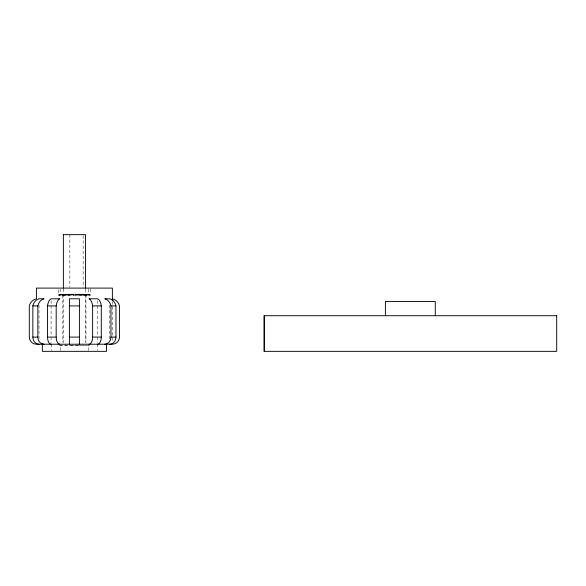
<?xml version="1.0" encoding="UTF-8"?>
<svg xmlns="http://www.w3.org/2000/svg" width="586" height="586" viewBox="0 0 586 586"><rect width="100%" height="100%" fill="white"/><g stroke="black" fill="none" stroke-linecap="round" stroke-linejoin="round"><path stroke-width="0.44" stroke-dasharray="2.93 2.2" d="M58.981 345.11L70.972 345.11M71.162 345.11L74.034 345.11M74.73 345.11L77.594 345.11M77.792 345.11L89.819 345.11M112.38 301.519L112.38 342.4M109.787 305.152L109.787 338.767M97.723 300.611L97.723 336.042M97.723 336.95L97.723 342.4M97.481 344.216L97.481 350.457M90.434 289.015L90.434 295.403L58.373 295.403L58.373 289.015M89.746 294.333L89.746 295.051M89.592 294.333L89.592 295.051M89.504 294.333L89.504 295.051M88.852 294.333L88.852 295.051M88.654 288.964L88.654 294.157L60.153 294.157L60.153 288.964M88.574 350.479L88.574 345.286L60.233 345.286L60.233 350.479M88.164 294.333L88.164 295.051M87.358 294.333L87.358 295.051M86.977 294.333L86.977 295.051M86.061 294.333L86.061 295.051M85.974 294.333L85.974 295.051M85.981 295.403L85.981 342.414M85.886 294.333L85.886 295.051M85.563 289.008L85.563 342.568M84.875 294.333L84.875 295.051M84.743 294.333L84.743 295.051M84.523 294.333L84.523 295.051M84.245 294.333L84.245 295.051M84.157 294.333L84.157 295.051M83.439 294.333L83.439 295.051M83.337 294.333L83.337 295.051M83.146 235.557L83.146 287.191M83.066 294.333L83.066 295.051M82.831 294.333L82.831 295.051M82.56 294.333L82.56 295.051M82.084 294.333L82.084 295.051M81.425 294.333L81.425 295.051M81.154 294.333L81.154 295.051M80.846 294.333L80.846 295.051M80.67 294.333L80.67 295.051M80.048 294.333L80.048 295.051M79.784 294.333L79.784 295.051M79.491 294.333L79.491 295.051M79.198 294.333L79.198 295.051M78.407 294.333L78.407 295.051M77.154 294.333L77.154 295.051M77.008 294.333L77.008 295.051M76.546 294.333L76.546 295.051M75.865 294.333L75.865 295.051M75.389 294.333L75.389 295.051M75.242 294.333L75.242 295.051M73.616 294.333L73.616 295.051M73.462 294.333L73.462 295.051M72.994 294.333L72.994 295.051M72.298 294.333L72.298 295.051M71.851 294.333L71.851 295.051M71.697 294.333L71.697 295.051M70.437 294.333L70.437 295.051M69.866 234.656L69.866 287.191M69.661 294.333L69.661 295.051M69.353 294.333L69.353 295.051M69.075 294.333L69.075 295.051M68.796 294.333L68.796 295.051M68.174 294.333L68.174 295.051M68.013 294.333L68.013 295.051M67.69 294.333L67.69 295.051M67.427 294.333L67.427 295.051M66.753 294.333L66.753 295.051M66.277 294.333L66.277 295.051M66.02 294.333L66.02 295.051M65.771 294.333L65.771 295.051M65.515 294.333L65.515 295.051M65.39 294.333L65.39 295.051M64.306 294.333L64.306 295.051M64.101 294.333L64.101 295.051M63.947 294.333L63.947 295.051M63.706 294.333L63.706 295.051M63.244 289.008L63.244 342.568M62.951 294.333L63.024 295.051M62.841 294.333L62.841 295.051M62.739 294.333L62.739 295.051M62.827 295.403L62.827 342.414M62.592 294.333L62.592 295.051M62.563 294.333L62.519 295.051M61.86 294.333L61.86 295.051M61.479 294.333L61.479 295.051M60.666 294.333L60.666 295.051M60.417 294.333L60.417 295.051M59.97 294.333L59.97 295.051M59.735 294.333L59.735 295.051M59.311 294.333L59.311 295.051M59.201 294.333L59.201 295.051M59.061 294.333L59.061 295.051M51.326 344.216L51.326 350.457M51.085 300.611L51.085 336.042M51.085 336.95L51.085 342.4M39.013 305.152L39.013 338.767M71.009 294.333L58.981 294.333L58.981 295.051L71.009 295.051L71.009 294.333M74.063 294.333L71.228 294.333L71.228 295.051L74.063 295.051L74.063 294.333M77.63 294.333L74.781 294.333L74.781 295.051L77.63 295.051L77.63 294.333M89.819 294.333L77.843 294.333L77.843 295.051L89.819 295.051L89.819 294.333M86.288 295.051L86.274 294.333L86.215 295.051M64.672 295.051L64.672 294.333L64.599 295.051"/><path stroke-width="0.88" d="M63.244 234.656L85.563 234.656L85.563 288.1M32.845 305.914L37.841 305.914A9.588 8.307 90 0 1 44.016 298.787L39.013 298.787A9.588 8.307 90 0 0 32.845 305.914L32.845 337.096A7.127 6.175 -90 0 0 39.013 344.216M47.525 305.914L56.183 305.914A9.588 4.791 -90 0 1 59.743 298.787L51.085 298.787A9.588 4.791 -90 0 0 47.525 305.914L47.525 337.096A7.127 3.56 90 0 0 51.085 344.216M69.404 305.914L79.403 305.914M101.283 305.914A9.588 4.791 -90 0 0 97.723 298.787L89.057 298.787A9.588 4.791 90 0 1 92.625 305.914L101.283 305.914L101.283 337.096A7.127 3.56 90 0 1 97.723 344.216M115.962 305.914A9.588 8.307 -90 0 0 109.787 298.787L104.791 298.787A9.588 8.307 -90 0 1 110.959 305.914L115.962 305.914L115.962 337.096A7.127 6.175 -90 0 1 109.787 344.216M32.845 337.096L37.841 337.096A7.127 6.175 -90 0 0 44.016 344.216M47.525 337.096L56.183 337.096A7.127 3.56 -90 0 0 59.743 344.216M69.404 337.096L79.403 337.096M89.057 344.216A7.127 3.56 -90 0 0 92.625 337.096L101.283 337.096M104.791 344.216A7.127 6.175 -90 0 0 110.959 337.096L115.962 337.096M435.288 315.715L435.288 301.46L385.405 301.46L385.405 315.715M264.52 315.715L264.52 351.344M112.38 300.611L112.38 288.1L36.427 288.1L36.427 298.787A9.588 9.588 0 0 0 29.3 305.914L29.3 337.096A7.127 7.127 0 0 0 36.427 344.216L112.38 344.216A7.127 7.127 0 0 0 119.507 337.096L119.507 305.914A9.588 9.588 0 0 0 112.38 298.787M110.959 305.914L110.959 337.096M106.462 344.216L106.462 351.344L42.346 351.344L42.346 344.216M92.625 305.914L92.625 337.096M79.403 344.216L79.403 298.787L69.404 298.787L69.404 344.216M63.369 234.656L63.369 288.1M56.183 305.914L56.183 337.096M37.841 305.914L37.841 337.096M42.419 343.975A7.127 6.175 90 0 1 41.65 343.674M556.7 315.715L263.986 315.715L263.986 351.344L556.7 351.344L556.7 315.715"/></g></svg>
